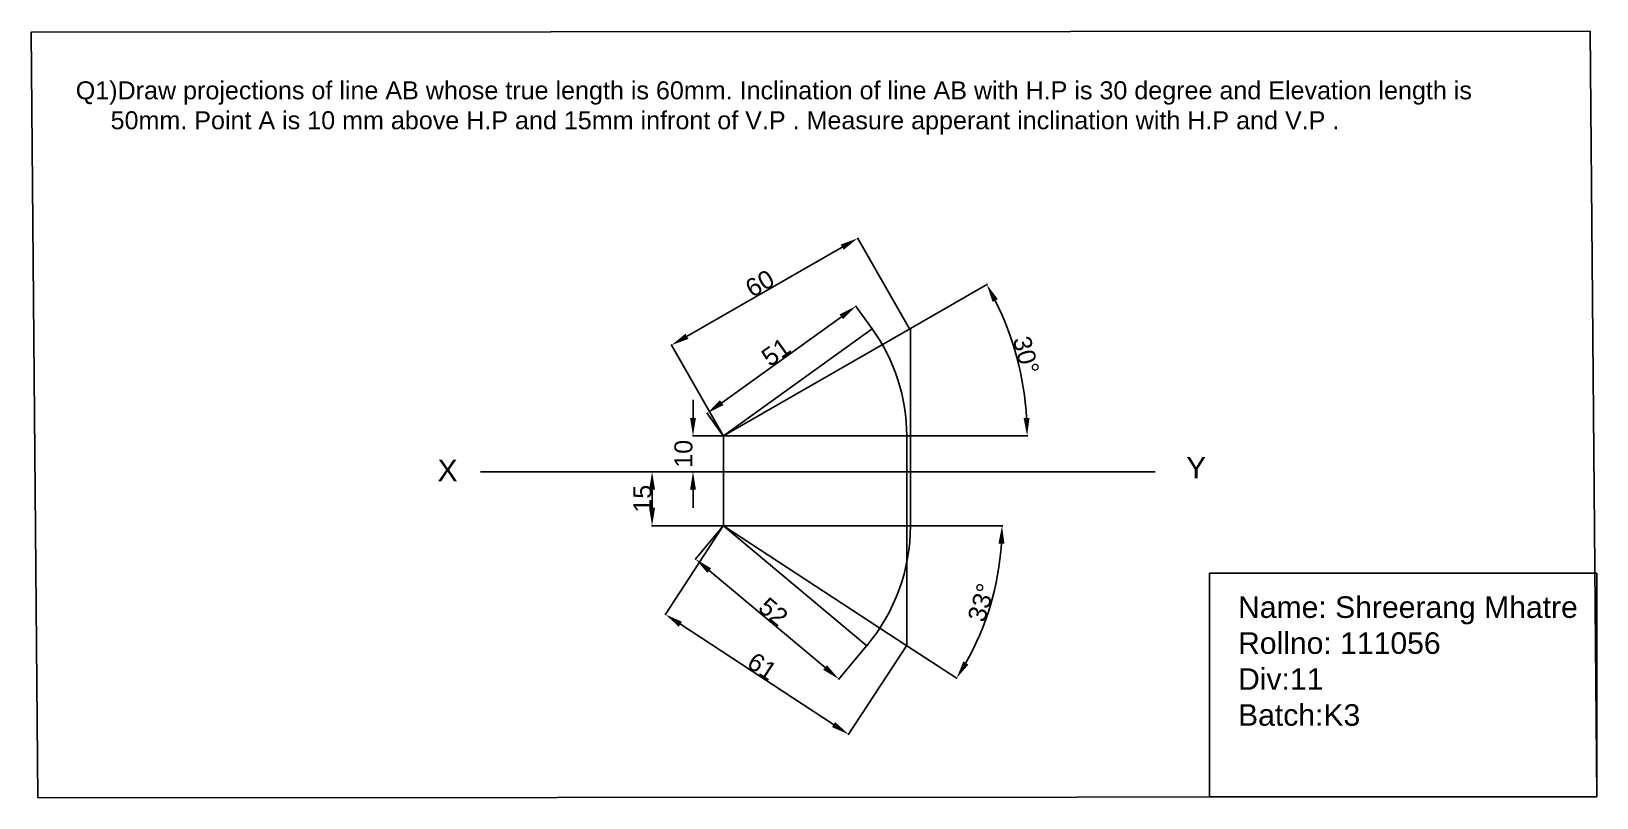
# Model space of a CAD drawing. Header units: inches. Extents: x -97 to 339, y 35 to 249.
import ezdxf

# ---------------------------------------------------------------- set-up
doc = ezdxf.new("R2010")
doc.units = ezdxf.units.IN
doc.header["$MEASUREMENT"] = 0
doc.styles.get("Standard").update_dxf_attribs({"font": 'arial.ttf'})
doc.dimstyles.get("Standard").update_dxf_attribs({"dimtxt": 5, "dimasz": 5, "dimexe": 0.18, "dimexo": 0.0625, "dimgap": 0.09, "dimtad": 1, "dimdec": 0, "dimzin": 0, "dimdsep": 46, "dimtxsty": 'Standard', "dimcen": 0.09, "dimadec": 0, "dimazin": 0, "dimtfac": 1, "dimtdec": 0, "dimtofl": 0, "dimtmove": 0, "dimatfit": 1, "dimfxl": 1, "dimtolj": 1, "dimtzin": 0, "dimarcsym": 0})

# ---------------------------------------------------------------- blocks, each defined once
blk = doc.blocks.new('*D3')
at = {"color": 0, "lineweight": -2, "transparency": 16777216}
for p, q in [((85.97, 163.71), (129.15, 188.5)), ((147.93, 165.82), (133.4, 191.14)), ((96.08, 136.06), (81.54, 161.38))]:
    blk.add_line(p, q, dxfattribs=at)
at = {"color": 0, "transparency": 16777216}
for points in [[(128.73, 189.22), (129.56, 187.77), (133.49, 190.99)], [(85.55, 164.43), (86.38, 162.99), (81.63, 161.22)]]:
    blk.add_solid(points, dxfattribs=at)
at = {"layer": 'Defpoints', "color": 0, "transparency": 16777216}
for p in [(133.49, 190.99), (147.96, 165.77), (96.11, 136)]:
    blk.add_point(p, dxfattribs=at)
at = {"color": 0, "transparency": 16777216, "insert": (106.24, 178.4), "char_height": 5, "attachment_point": 5, "rotation": 29.8554}
blk.add_mtext('\\A1;60', dxfattribs=at)
blk = doc.blocks.new('*D4')
at = {"color": 0, "lineweight": -2, "transparency": 16777216}
for p, q in [((148.2, 165.9), (169.57, 178.17)), ((148.21, 136), (180.81, 136))]:
    blk.add_line(p, q, dxfattribs=at)
blk.add_arc((96.11, 136), 84.52, 3.39, 26.4654, dxfattribs=at)
at = {"color": 0, "transparency": 16777216}
for points in [[(171.03, 173.27), (172.5, 174.06), (169.41, 178.08)], [(181.31, 141.02), (179.65, 140.97), (180.63, 136)]]:
    blk.add_solid(points, dxfattribs=at)
at = {"layer": 'Defpoints', "color": 0, "transparency": 16777216}
for p in [(148.14, 165.87), (179.35, 150.61), (96.11, 136), (96.11, 136), (148.14, 136)]:
    blk.add_point(p, dxfattribs=at)
at = {"color": 0, "transparency": 16777216, "insert": (180.33, 158.45), "char_height": 5, "attachment_point": 5, "rotation": 284.9277}
blk.add_mtext('\\A1;30°', dxfattribs=at)
blk = doc.blocks.new('*D5')
at = {"color": 0, "lineweight": -2, "transparency": 16777216}
for p, q in [((148.21, 111), (173.83, 111)), ((147.16, 77.57), (161.13, 68.43))]:
    blk.add_line(p, q, dxfattribs=at)
blk.add_arc((96.11, 111), 77.54, 330.4808, 356.3047, dxfattribs=at)
at = {"color": 0, "transparency": 16777216}
for points in [[(172.65, 106.03), (174.32, 105.98), (173.65, 111)], [(164.29, 72.36), (162.87, 73.23), (160.98, 68.53)]]:
    blk.add_solid(points, dxfattribs=at)
at = {"layer": 'Defpoints', "color": 0, "transparency": 16777216}
for p in [(96.11, 111), (96.11, 111), (148.14, 111), (167.93, 81.78), (147.11, 77.61)]:
    blk.add_point(p, dxfattribs=at)
at = {"color": 0, "transparency": 16777216, "insert": (167.88, 89.6), "char_height": 5, "attachment_point": 5, "rotation": 73.3928}
blk.add_mtext('\\A1;33°', dxfattribs=at)
blk = doc.blocks.new('*D7')
at = {"color": 0, "lineweight": -2, "transparency": 16777216}
for p, q in [((96.07, 110.95), (79.85, 86.17)), ((84.13, 83.58), (126.77, 55.66)), ((147.08, 77.55), (130.85, 52.77))]:
    blk.add_line(p, q, dxfattribs=at)
at = {"color": 0, "transparency": 16777216}
for points in [[(84.58, 84.27), (83.67, 82.88), (79.94, 86.32)], [(127.22, 56.36), (126.31, 54.96), (130.95, 52.92)]]:
    blk.add_solid(points, dxfattribs=at)
at = {"layer": 'Defpoints', "color": 0, "transparency": 16777216}
for p in [(96.11, 111), (147.11, 77.61), (130.95, 52.92)]:
    blk.add_point(p, dxfattribs=at)
at = {"color": 0, "transparency": 16777216, "insert": (106.89, 71.83), "char_height": 5, "attachment_point": 5, "rotation": 326.7855}
blk.add_mtext('\\A1;61', dxfattribs=at)
blk = doc.blocks.new('*D10')
at = {"color": 0, "lineweight": -2, "transparency": 16777216}
for p, q in [((137.49, 165.82), (132.89, 172.21)), ((95.64, 145.22), (128.94, 169.15)), ((96.07, 136.05), (91.47, 142.45))]:
    blk.add_line(p, q, dxfattribs=at)
at = {"color": 0, "transparency": 16777216}
for points in [[(128.45, 169.83), (129.42, 168.47), (133, 172.07)], [(95.15, 145.9), (96.13, 144.54), (91.58, 142.3)]]:
    blk.add_solid(points, dxfattribs=at)
at = {"layer": 'Defpoints', "color": 0, "transparency": 16777216}
for p in [(133, 172.07), (137.53, 165.77), (96.11, 136)]:
    blk.add_point(p, dxfattribs=at)
at = {"color": 0, "transparency": 16777216, "insert": (110.75, 159.33), "char_height": 5, "attachment_point": 5, "rotation": 35.7017}
blk.add_mtext('\\A1;51', dxfattribs=at)
blk = doc.blocks.new('*D11')
at = {"color": 0, "lineweight": -2, "transparency": 16777216}
for p, q in [((96.07, 110.95), (88.22, 101.58)), ((92.17, 98.51), (124.41, 71.53)), ((135.97, 77.56), (128.13, 68.18))]:
    blk.add_line(p, q, dxfattribs=at)
at = {"color": 0, "transparency": 16777216}
for points in [[(92.7, 99.14), (91.64, 97.87), (88.34, 101.71)], [(124.94, 72.17), (123.87, 70.89), (128.24, 68.32)]]:
    blk.add_solid(points, dxfattribs=at)
at = {"layer": 'Defpoints', "color": 0, "transparency": 16777216}
for p in [(96.11, 111), (136.01, 77.61), (128.24, 68.32)]:
    blk.add_point(p, dxfattribs=at)
at = {"color": 0, "transparency": 16777216, "insert": (109.99, 87.04), "char_height": 5, "attachment_point": 5, "rotation": 320.0775}
blk.add_mtext('\\A1;52', dxfattribs=at)
blk = doc.blocks.new('*D13')
at = {"color": 0, "lineweight": -2, "transparency": 16777216}
for p, q in [((87.64, 141), (87.64, 146)), ((96.04, 136), (87.46, 136)), ((96.04, 126), (87.46, 126)), ((87.64, 121), (87.64, 116))]:
    blk.add_line(p, q, dxfattribs=at)
at = {"color": 0, "transparency": 16777216}
for points in [[(86.81, 141), (88.47, 141), (87.64, 136)], [(86.81, 121), (88.47, 121), (87.64, 126)]]:
    blk.add_solid(points, dxfattribs=at)
at = {"layer": 'Defpoints', "color": 0, "transparency": 16777216}
for p in [(96.11, 136), (87.64, 126), (96.11, 126)]:
    blk.add_point(p, dxfattribs=at)
at = {"color": 0, "transparency": 16777216, "insert": (85, 131), "char_height": 5, "attachment_point": 5, "rotation": 90}
blk.add_mtext('\\A1;10', dxfattribs=at)
blk = doc.blocks.new('*D14')
at = {"color": 0, "lineweight": -2, "transparency": 16777216}
for p, q in [((96.04, 126), (76.07, 126)), ((76.25, 121), (76.25, 116)), ((96.04, 111), (76.07, 111))]:
    blk.add_line(p, q, dxfattribs=at)
at = {"color": 0, "transparency": 16777216}
for points in [[(75.42, 121), (77.09, 121), (76.25, 126)], [(75.42, 116), (77.09, 116), (76.25, 111)]]:
    blk.add_solid(points, dxfattribs=at)
at = {"layer": 'Defpoints', "color": 0, "transparency": 16777216}
for p in [(96.11, 126), (76.25, 111), (96.11, 111)]:
    blk.add_point(p, dxfattribs=at)
at = {"color": 0, "transparency": 16777216, "insert": (73.61, 118.5), "char_height": 5, "attachment_point": 5, "rotation": 90}
blk.add_mtext('\\A1;15', dxfattribs=at)

msp = doc.modelspace()

# ---------------------------------------------------------------- linework, layer by layer
at = {"color": 1}
for p, q in [((96.11, 136), (148.14, 165.87)), ((96.11, 111), (147.11, 77.61))]:
    msp.add_line(p, q, dxfattribs=at)
at = {"color": 4}
for p, q in [((96.11, 136), (137.53, 165.77)), ((96.11, 111), (136.01, 77.61))]:
    msp.add_line(p, q, dxfattribs=at)
for p, q in [((147.96, 165.77), (148.14, 165.77)), ((148.14, 136), (96.11, 136)), ((96.11, 136), (96.11, 111)), ((28.46, 126), (216.23, 126)), ((148.14, 111), (96.11, 111))]:
    msp.add_line(p, q)
at = {"color": 51, "true_color": 0xf7f281}
for p, q in [((148.14, 165.87), (148.14, 111)), ((147.11, 136), (147.11, 77.61))]:
    msp.add_line(p, q, dxfattribs=at)
for points in [[(-96.53, 248.35), (337.3, 248.58), (339.16, 35.53), (-94.67, 35.3)], [(231.39, 97.77), (339.16, 97.77), (339.16, 35.53), (231.39, 35.53)]]:
    msp.add_lwpolyline(points, close=True)
for centre, radius, start, end in [((96.11, 136), 51, 0, 35.7017), ((96.11, 111), 52.04, 320.0775, 0)]:
    msp.add_arc(centre, radius, start, end, dxfattribs=at)

# ---------------------------------------------------------------- texts
at = {"attachment_point": 1}
for s, width, heights, insert, char_height in [('Q1)Draw projections of line AB whose true length is 60mm. Inclination of line AB with H.P is 30 degree and Elevation length is\\P     50mm. Point A is 10 mm above H.P and 15mm infront of V.P . Measure apperant inclination with H.P and V.P .', 474.8215, [77.09], (-84.16, 234.66), 5), ('X', 15.6739, [0], (16.53, 129.38), 6), ('Y', 32.3241, [0], (224.88, 130.16), 6), ('{\\C4;Name: Shreerang Mhatre\\PRollno: 111056\\PDiv:11\\PBatch:K3}', 153.8833, [0], (239.34, 91.33), 6)]:
    msp.add_mtext_dynamic_manual_height_columns(s, width=width, gutter_width=1, heights=heights, dxfattribs=dict(at, insert=insert, char_height=char_height))

# ---------------------------------------------------------------- dimensions: what is measured, and where the dimension line sits
at = {"color": 3}
for p1, p2, distance, picture, middle in [((96.11, 136), (147.96, 165.77), 29.08, '*D3', (106.24, 178.4)), ((96.11, 136), (137.53, 165.77), 7.76, '*D10', (110.75, 159.33)), ((96.11, 111), (147.11, 77.61), -29.51, '*D7', (106.89, 71.83)), ((96.11, 111), (136.01, 77.61), -12.11, '*D11', (109.99, 87.04))]:
    dim = msp.add_aligned_dim(p1=p1, p2=p2, distance=distance, dimstyle='Standard', dxfattribs=at)
    dim.commit()
    dim.dimension.update_dxf_attribs({"geometry": picture, "text_midpoint": middle})
for base, line1, line2, picture, middle in [((179.35, 150.61), ((148.14, 136), (96.11, 136)), ((96.11, 136), (148.14, 165.87)), '*D4', (180.33, 158.45)), ((167.93, 81.78), ((148.14, 111), (96.11, 111)), ((96.11, 111), (147.11, 77.61)), '*D5', (167.88, 89.6))]:
    dim = msp.add_angular_dim_2l(base=base, line1=line1, line2=line2, dimstyle='Standard', dxfattribs=at)
    dim.commit()
    dim.dimension.update_dxf_attribs({"geometry": picture, "text_midpoint": middle})
for base, p1, p2, picture, middle in [((87.64, 126), (96.11, 136), (96.11, 126), '*D13', (85, 131)), ((76.25, 111), (96.11, 126), (96.11, 111), '*D14', (73.61, 118.5))]:
    dim = msp.add_linear_dim(base=base, p1=p1, p2=p2, angle=90, dimstyle='Standard', dxfattribs=at)
    dim.commit()
    dim.dimension.update_dxf_attribs({"geometry": picture, "text_midpoint": middle})

doc.saveas('drawing.dxf')
